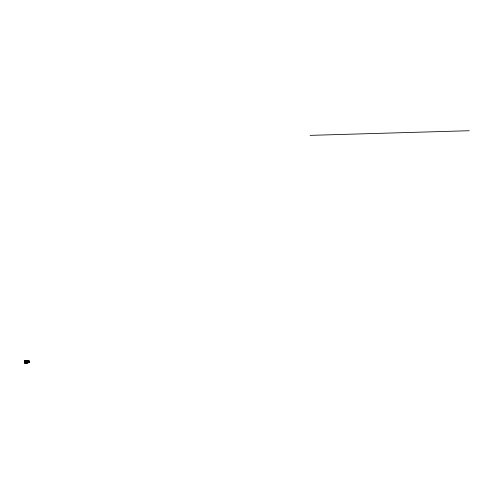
<?xml version="1.0" encoding="UTF-8"?>
<svg xmlns="http://www.w3.org/2000/svg" width="494" height="494" viewBox="0 0 494 494"><rect width="100%" height="100%" fill="white"/><g stroke="black" fill="none" stroke-linecap="round" stroke-linejoin="round"><path stroke-width="0.74" d="M26.059 363.133L26.04 361.552L26.071 362.707M24.737 360.892L27.176 360.818L27.164 361.941L26.472 361.966L26.546 362.435M28.207 362.398L28.053 362.034L28.053 362.664M28.51 362.195L28.776 362.528L28.596 361.546L29.171 361.559L28.615 361.559L28.609 362.417L28.072 362.417L28.078 360.855L27.59 360.867L27.633 362.787M26.602 362.423L24.749 363.133L24.749 360.904L27.176 360.842L24.762 360.916L25.071 361.003M25.737 361.194L25.243 360.886L25.237 361.497L24.762 361.497L26.059 361.874L26.059 362.652L26.602 362.652L26.608 361.948L26.065 361.941L26.046 363.146M25.441 361.874L25.441 361.336L25.824 361.336L25.818 361.874L24.749 361.867L25.639 361.812L25.287 363.275M25.657 361.367L26.071 361.417L26.071 360.873L26.059 361.336L25.429 361.349M25.75 360.873L26.059 361.336L26.065 360.867M28.065 362.516L28.065 360.867L27.602 360.879L27.763 362.405M28.084 362.139L28.078 362.639M26.163 361.287L26.602 360.855L26.614 361.725L26.997 361.725L26.608 361.725L26.614 360.947M28.714 361.935L29.171 361.33L29.183 362.528L28.504 362.534L28.553 362.108M28.615 361.941L29.171 361.941L29.165 362.516L28.763 362.435L29.158 362.164M28.843 361.559L28.065 361.238L28.152 361.713M26.775 362.423L25.595 362.652L25.651 361.769M26.083 361.268L26.676 361.25M26.633 361.009L26.614 361.305M310.09 135.368L469.3 130.725M26.059 361.941L27.164 361.559L25.429 361.886L25.447 361.485M26.608 361.528L27.145 361.559M26.608 362.51L27.164 362.522L27.164 361.948M25.503 360.96L25.138 360.984M25.324 360.984L24.916 360.91M27.151 360.984L26.843 360.984L27.151 361.398M26.843 361.231L27.151 361.231M28.078 361.25L29.183 361.318M27.436 361.318L28.288 361.231M24.762 361.417L25.225 361.497M28.078 361.478L28.362 361.744L28.053 360.879M27.615 361.552L27.769 361.861M29.078 361.645L28.819 362.016L29.146 362.046M28.596 361.775L28.992 361.725M27.436 361.886L27.93 361.904M28.621 361.855L29.078 361.855M25.799 361.898L26.133 361.867M26.096 362.059L26.163 362.664M26.596 362.096L26.676 362.473M27.615 362.059L27.837 362.442M28.603 362.096L28.621 362.664M26.281 362.287L26.225 362.429M27.151 362.269L26.849 361.565M27.96 362.33L27.615 362.503M24.762 362.51L25.558 362.51M26.102 362.534L27.151 362.503M28.454 362.429L29.158 362.503M25.632 362.59L24.749 362.516L25.416 362.51M27.59 362.528L28.214 362.559M24.762 363.121L27.151 363.121M27.207 363.164L24.7 363.164L24.7 360.799L27.207 360.799L27.151 363.257M25.571 361.843L25.589 362.516L24.749 362.522M27.084 361.991L27.09 362.503M25.54 361.54L25.583 362.664M27.047 361.911L27.034 361.559M28.992 361.565L28.992 361.935M28.948 361.565L28.979 362.046M28.226 362.3L28.17 362.664M27.46 361.318L27.46 361.861M26.571 361.935L26.596 362.707M28.065 361.874L27.602 361.874L28.065 361.874M28.065 361.336L27.602 361.336L28.065 361.33M29.195 360.824L27.423 360.824L27.423 362.695L29.195 362.695L29.195 360.824"/></g></svg>
